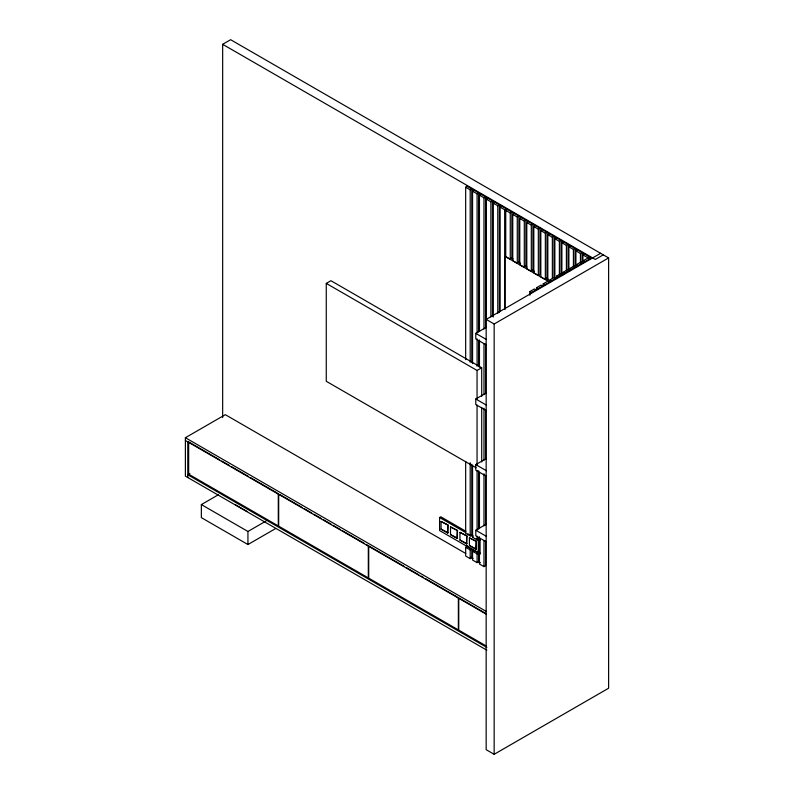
<?xml version="1.0" encoding="UTF-8"?>
<svg xmlns="http://www.w3.org/2000/svg" width="794" height="794" viewBox="0 0 794 794"><rect width="100%" height="100%" fill="white"/><g stroke="black" fill="none" stroke-linecap="round" stroke-linejoin="round"><path stroke-width="1.19" d="M222.657 417.565L222.657 44.315L230.637 39.7L608.611 257.921L608.611 688.219L494.156 754.3L486.166 749.685L486.166 319.387L600.621 253.306M467.408 185.617L466.743 186.004L589.575 256.919L590.25 256.541L590.25 258.973M465.671 359.652L465.671 187.225L467.269 186.302M465.671 187.225L470.197 189.845L471.795 188.922L471.795 362.58M472.569 363.632L472.569 191.205L474.167 190.292M472.569 191.205L477.095 193.825L478.693 192.902L478.693 331.832M475.983 467.726L326.265 381.289L326.265 283.398L330.919 280.709L481.71 367.761L481.71 396.266M479.457 331.336L479.457 195.185L481.055 194.272M479.457 195.185L483.983 197.805L485.581 196.882L485.581 328.071M486.355 319.228L486.355 199.165L487.953 198.252M486.355 199.165L490.881 201.785L492.478 200.862L492.478 315.962M493.253 317.014L493.253 203.155L494.851 202.232M493.253 203.155L497.778 205.765L499.376 204.842L499.376 312.518M500.141 311.099L500.141 207.135L501.739 206.212M500.141 207.135L504.666 209.745L506.264 208.822L506.264 211.293M506.8 209.13L507.465 208.743M505.738 210.36L510.254 212.971L511.852 212.048L511.852 258.308L510.254 259.231L505.738 256.611L505.738 210.36L507.326 209.437M512.755 214.41L517.271 217.02L518.869 216.097L518.869 262.357L517.271 263.28L512.755 260.67L512.755 214.41L514.343 213.487M519.772 218.459L524.298 221.069L525.886 220.146L525.886 266.407L524.298 267.33L519.772 264.72L519.772 218.459L521.37 217.536M526.789 222.509L531.315 225.129L532.903 224.206L532.903 270.456L531.315 271.379L526.789 268.769L526.789 222.509L528.387 221.586M533.806 226.568L538.332 229.178L539.93 228.255L539.93 274.516L538.332 275.429L533.806 272.818L533.806 226.568L535.404 225.645M540.823 230.617L545.349 233.228L546.947 232.305L546.947 278.565L545.349 279.488L540.823 276.868L540.823 230.617L542.421 229.694M486.831 650.177L185.389 476.142L185.389 437.722L225.317 414.676L465.741 553.478M550.55 282.495L547.84 280.927L547.84 234.667L549.438 233.744M547.84 234.667L552.366 237.277L553.964 236.354L553.964 277.741M554.857 278.893L554.857 238.716L556.455 237.793M554.857 238.716L559.383 241.326L560.981 240.403L560.981 274.496M561.874 275.637L561.874 242.766L563.472 241.842M561.874 242.766L566.4 245.386L567.998 244.463L567.998 270.02M568.891 269.95L568.891 246.825L570.489 245.902M568.891 246.825L573.417 249.435L575.015 248.512L575.015 266.774M189.885 473.552L187.781 474.762L486.831 647.418M575.908 266.695L575.908 250.874L577.506 249.951M575.908 250.874L580.434 253.485L582.032 252.561L582.032 263.519M582.925 263.449L582.925 254.924L584.523 254.001M529.846 295.209L529.846 291.557L534.372 288.947L535.97 289.87M536.526 290.138L536.526 287.706L541.051 285.096L542.649 286.019M543.205 286.287L543.205 283.855L547.731 281.235L549.329 282.158M549.875 282.426L549.875 279.994L554.401 277.384L555.999 278.307M556.554 278.575L556.554 276.143L561.08 273.533L562.678 274.446M563.234 274.724L563.234 272.282L567.76 269.672L569.358 270.595M569.913 270.863L569.913 268.432L574.429 265.821L576.027 266.744M576.583 267.012L576.583 264.581L581.109 261.96L582.707 262.883M583.262 263.161L583.262 260.72L587.788 258.11L589.386 259.033M603.291 254.844L595.302 259.459L222.657 44.315M486.494 345.082L475.785 338.909L475.785 333.381L486.246 327.336M486.166 319.387L494.156 324.002L608.611 257.921M275.468 528.645L247.936 544.535L201.358 517.638L201.358 504.577L218.3 494.801M326.265 283.398L477.055 370.451L481.71 367.761M486.494 410.706L475.785 404.533L475.785 398.995L486.246 392.961M201.358 504.577L247.936 531.474L265.94 521.082M486.494 476.331L475.785 470.147L475.785 464.619L486.246 458.585M479.516 539.156L479.516 552.217L478.316 552.902L439.588 530.551L439.588 517.48L440.789 516.795L465.909 531.295M441.057 521.479L448.104 525.092L447.707 533.002L441.057 529.161L441.057 521.479L448.104 525.092M441.057 529.161L448.104 532.774M450.506 526.938L457.552 530.551L457.155 538.461L450.506 534.62L450.506 526.938L457.552 530.551M450.506 534.62L457.552 538.233M459.954 532.387L467.001 536L466.604 543.92L459.954 540.079L459.954 532.387L467.001 536M486.494 541.945L475.785 535.771L475.785 530.243L486.246 524.199M459.954 540.079L467.001 543.682M465.671 461.364L465.671 533.31L470.197 535.92L471.795 535.007L471.795 464.301M469.403 537.846L476.45 541.458L476.053 549.369L469.403 545.528L469.403 537.846L476.45 541.458M472.569 465.344L472.569 537.29L477.095 539.91L478.693 538.987M467.408 545.686L466.743 546.064L480.439 553.984M476.221 538.64L478.316 539.841L479.913 538.918L479.913 552.902L479.248 553.289L479.248 539.305M465.671 547.294L470.197 549.914L471.795 548.991L471.795 557.745L470.197 558.668L465.671 556.058L465.671 547.294L467.269 546.371M469.403 545.528L476.45 549.14M472.569 551.274L477.095 553.894L478.693 552.971L478.693 561.725L477.095 562.648L472.569 560.038L472.569 551.274L474.167 550.351M479.457 536.784L479.457 564.018L483.983 566.628L485.581 565.705L485.581 540.952M582.925 254.924L587.451 257.534L589.049 256.611L589.049 259.052M590.379 259.231L589.714 258.844L530.918 292.788L531.583 293.175M583.262 260.72L584.86 261.643M576.583 264.581L578.181 265.504M569.913 268.432L571.501 269.355M563.234 272.282L564.832 273.205M556.554 276.143L558.152 277.066M549.875 279.994L551.473 280.917M511.048 257.832L513.162 259.062M518.472 262.129L520.596 263.35M524.844 265.801L526.958 267.022M532.268 270.089L534.392 271.32M546.064 278.059L548.188 279.28M549.646 282.118L505.063 256.383L505.063 309.531M543.205 283.855L544.803 284.768M536.526 287.706L538.124 288.629M529.846 291.557L531.444 292.48M475.785 333.381L486.494 339.554M475.785 398.995L486.494 405.178M475.785 464.619L486.494 470.792M475.785 530.243L486.494 536.416M470.951 534.521L473.065 535.732M478.335 538.779L480.439 539.999M439.588 517.48L465.76 532.595M467.855 533.796L473.085 536.823M476.896 551.165L480.052 552.991M470.951 557.259L473.065 558.48M478.335 561.527L480.439 562.738M185.389 437.722L485.918 611.231M219.591 459.776L188.654 441.911L188.654 474.187L278.287 525.936L278.287 493.66M221.725 461.016L229.198 465.324M231.332 466.554L248.403 476.41M250.537 477.651L277.215 493.044M279.756 494.513L302.157 507.445M304.291 508.676L311.764 512.993M313.898 514.224L321.372 518.542M323.505 519.772L330.969 524.08M333.103 525.31L340.576 529.628M342.71 530.858L364.049 543.185M366.183 544.416L368.317 545.647L368.317 577.923L278.684 526.164L278.684 493.898M403.928 566.211L368.714 545.875L368.714 578.151L458.356 629.9L458.356 597.624M406.071 567.442L418.875 574.836M421.009 576.067L423.142 577.298M425.276 578.528L457.284 597.009M486.494 613.871L458.753 597.852L458.753 630.128L486.494 646.147M185.389 440.491L485.918 614M235.163 504.577L246.874 511.336M589.575 256.919L589.575 259.36M580.434 253.485L580.434 263.221M573.417 249.435L573.417 267.697M566.4 245.386L566.4 270.943M559.383 241.326L559.383 275.419M552.366 237.277L552.366 278.664M545.349 233.228L545.349 279.488M538.332 229.178L538.332 275.429M531.315 225.129L531.315 271.379M524.298 221.069L524.298 267.33M517.271 217.02L517.271 263.28M510.254 212.971L510.254 259.231M504.666 209.745L504.666 308.757M497.778 205.765L497.778 313.441M494.156 324.002L494.156 754.3M490.881 201.785L490.881 316.885M485.581 344.159L485.581 393.675M485.581 409.764L485.581 459.269M485.581 475.358L485.581 524.864M483.983 197.805L483.983 328.994M483.983 343.852L483.983 394.588M483.983 408.205L483.983 460.192M483.983 473.8L483.983 525.787M483.983 540.635L483.983 566.628M481.71 407.411L481.71 461.939M479.457 340.001L479.457 367.225M479.457 472.43L479.457 528.129M478.693 340.517L478.693 366.56M478.693 470.763L478.693 529.062M478.316 539.841L478.316 552.902M477.095 193.825L477.095 332.755M477.095 338.949L477.095 366.242M477.055 370.451L477.055 398.955M477.055 405.148L477.055 464.629M477.095 470.445L477.095 529.985M477.095 536.188L477.095 539.91M477.095 553.894L477.095 562.648M476.053 541.687L476.053 549.369M470.197 189.845L470.197 362.263M470.197 462.743L470.197 535.92M470.197 549.914L470.197 558.668M466.604 536.228L466.604 543.92M457.155 530.779L457.155 538.461M447.707 525.32L447.707 533.002M247.936 531.474L247.936 544.535M187.781 441.871L187.781 477.531"/></g></svg>
